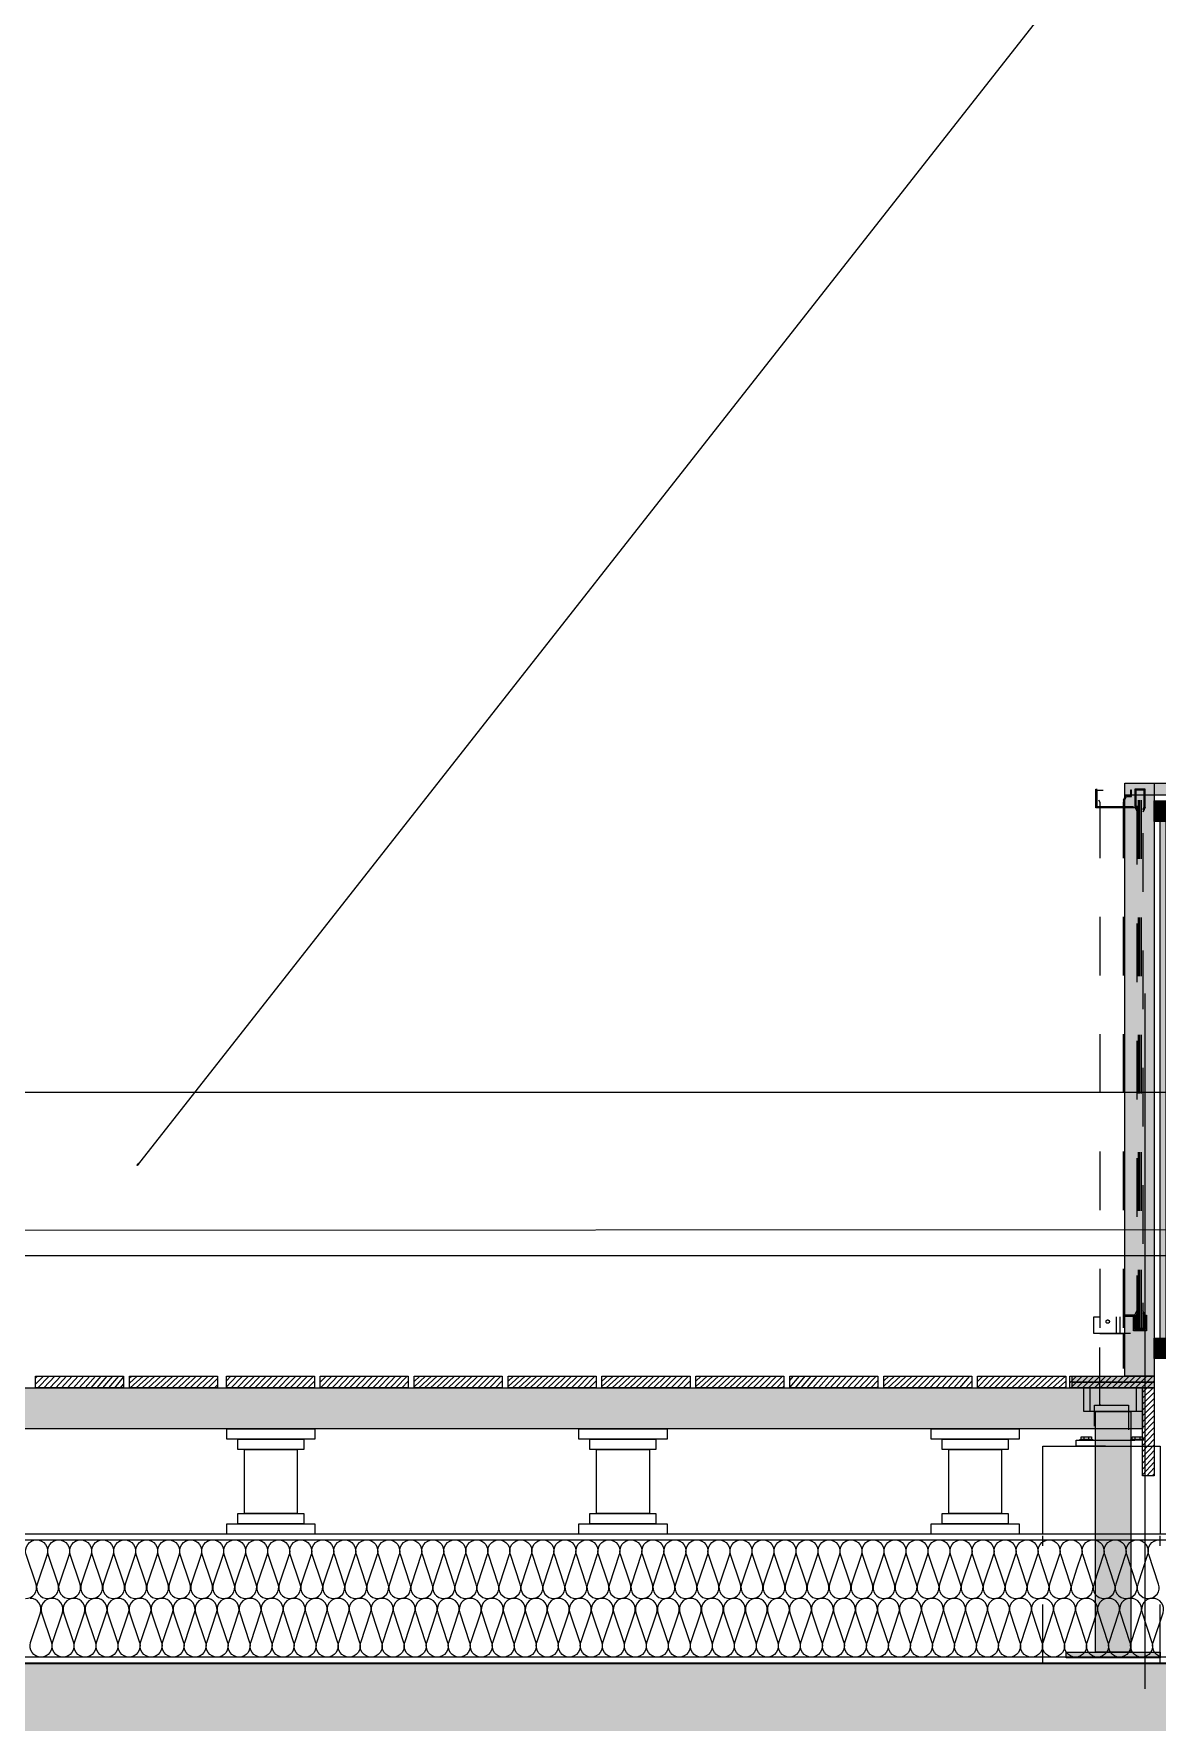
# Model space of a CAD drawing. Header units: metres. Extents: x 1838950 to 1842843, y 5171318 to 5174224.
# Drawn here: x 1841234.044 to 1841235.958, y 5171402.421 to 5171405.298 of the extents above; entities that cross this region are included whole.
import ezdxf

# ---------------------------------------------------------------- set-up
doc = ezdxf.new("R2010")
doc.units = ezdxf.units.M
doc.header["$LTSCALE"] = 0.0254
doc.linetypes.add('Style de ligne -1', pattern=[0.83328, 0.41656, -0.41672])
doc.linetypes.add('Style de ligne -5', pattern=[0.41656, 0.13885, -0.27771])
doc.layers.add('00 CHAZAL CONSTRUCTION', color=1, linetype='Continuous', lineweight=5, true_color=0xff0000)
for name, color, linetype, lineweight in [('00 CHAZAL CONSTRUCTION SERRURIER', 7, 'Continuous', 5), ('00 CHAZAL Coupe A.5', 7, 'Continuous', 18), ('00 CHAZAL INVISIBLE ARCHI', 7, 'Continuous', 5), ('00 CHAZAL PLATELAGE BOIS', 7, 'Continuous', 5)]:
    doc.layers.add(name, color=color, linetype=linetype, lineweight=lineweight)
pattern_1 = [(45, (388.169114, 220.869576), (0, -0.01), [])]

# ---------------------------------------------------------------- blocks, each defined once
blk = doc.blocks.new('Groupe-1820-1')
at = {"layer": '00 CHAZAL Coupe A.5', "color": 7, "linetype": 'Continuous', "lineweight": 13, "flags": 128}
for points in [[(1841234.0299, 5171402.632, 0.511611), (1841234.0477, 5171402.6566), (1841234.0309, 5171402.7073, -0.511611), (1841234.0486, 5171402.732, -0.511611), (1841234.0664, 5171402.7073), (1841234.0496, 5171402.6566, 0.511611), (1841234.0674, 5171402.632, 0.511611), (1841234.0852, 5171402.6566), (1841234.0684, 5171402.7073, -0.511611), (1841234.0861, 5171402.732, -0.511611), (1841234.1039, 5171402.7073), (1841234.0871, 5171402.6566, 0.511611), (1841234.1049, 5171402.632, 0.511611), (1841234.1227, 5171402.6566), (1841234.1059, 5171402.7073, -0.511611), (1841234.1236, 5171402.732, -0.511611), (1841234.1414, 5171402.7073), (1841234.1246, 5171402.6566, 0.511611), (1841234.1424, 5171402.632, 0.511611), (1841234.1602, 5171402.6566), (1841234.1434, 5171402.7073, -0.511611), (1841234.1611, 5171402.732, -0.511611), (1841234.1789, 5171402.7073), (1841234.1621, 5171402.6566, 0.511611), (1841234.1799, 5171402.632, 0.511611), (1841234.1977, 5171402.6566), (1841234.1809, 5171402.7073, -0.511611), (1841234.1986, 5171402.732, -0.511611), (1841234.2164, 5171402.7073), (1841234.1996, 5171402.6566, 0.511611), (1841234.2174, 5171402.632, 0.511611), (1841234.2352, 5171402.6566), (1841234.2184, 5171402.7073, -0.511611), (1841234.2361, 5171402.732, -0.511611), (1841234.2539, 5171402.7073), (1841234.2371, 5171402.6566, 0.511611), (1841234.2549, 5171402.632, 0.511611), (1841234.2727, 5171402.6566), (1841234.2559, 5171402.7073, -0.511611), (1841234.2736, 5171402.732, -0.511611), (1841234.2914, 5171402.7073), (1841234.2746, 5171402.6566, 0.511611), (1841234.2924, 5171402.632, 0.511611), (1841234.3102, 5171402.6566), (1841234.2934, 5171402.7073, -0.511611), (1841234.3111, 5171402.732, -0.511611), (1841234.3289, 5171402.7073), (1841234.3121, 5171402.6566, 0.511611), (1841234.3299, 5171402.632, 0.511611), (1841234.3477, 5171402.6566), (1841234.3309, 5171402.7073, -0.511611), (1841234.3486, 5171402.732, -0.511611), (1841234.3664, 5171402.7073), (1841234.3496, 5171402.6566, 0.511611), (1841234.3674, 5171402.632, 0.511611), (1841234.3852, 5171402.6566), (1841234.3684, 5171402.7073, -0.511611), (1841234.3861, 5171402.732, -0.511611), (1841234.4039, 5171402.7073), (1841234.3871, 5171402.6566, 0.511611), (1841234.4049, 5171402.632, 0.511611), (1841234.4227, 5171402.6566), (1841234.4059, 5171402.7073, -0.511611), (1841234.4236, 5171402.732, -0.511611), (1841234.4414, 5171402.7073), (1841234.4246, 5171402.6566, 0.511611), (1841234.4424, 5171402.632, 0.511611), (1841234.4602, 5171402.6566), (1841234.4434, 5171402.7073, -0.511611), (1841234.4611, 5171402.732, -0.511611), (1841234.4789, 5171402.7073), (1841234.4621, 5171402.6566, 0.511611), (1841234.4799, 5171402.632)], [(1841234.4799, 5171402.632, 0.511611), (1841234.4977, 5171402.6566), (1841234.4809, 5171402.7073, -0.511611), (1841234.4986, 5171402.732, -0.511611), (1841234.5164, 5171402.7073), (1841234.4996, 5171402.6566, 0.511611), (1841234.5174, 5171402.632, 0.511611), (1841234.5352, 5171402.6566), (1841234.5184, 5171402.7073, -0.511611), (1841234.5361, 5171402.732, -0.511611), (1841234.5539, 5171402.7073), (1841234.5371, 5171402.6566, 0.511611), (1841234.5549, 5171402.632, 0.511611), (1841234.5727, 5171402.6566), (1841234.5559, 5171402.7073, -0.511611), (1841234.5736, 5171402.732, -0.511611), (1841234.5914, 5171402.7073), (1841234.5746, 5171402.6566, 0.511611), (1841234.5924, 5171402.632, 0.511611), (1841234.6102, 5171402.6566), (1841234.5934, 5171402.7073, -0.511611), (1841234.6111, 5171402.732, -0.511611), (1841234.6289, 5171402.7073), (1841234.6121, 5171402.6566, 0.511611), (1841234.6299, 5171402.632, 0.511611), (1841234.6477, 5171402.6566), (1841234.6309, 5171402.7073, -0.511611), (1841234.6486, 5171402.732, -0.511611), (1841234.6664, 5171402.7073), (1841234.6496, 5171402.6566, 0.511611), (1841234.6674, 5171402.632, 0.511611), (1841234.6852, 5171402.6566), (1841234.6684, 5171402.7073, -0.511611), (1841234.6861, 5171402.732, -0.511611), (1841234.7039, 5171402.7073), (1841234.6871, 5171402.6566, 0.511611), (1841234.7049, 5171402.632, 0.511611), (1841234.7227, 5171402.6566), (1841234.7059, 5171402.7073, -0.511611), (1841234.7236, 5171402.732, -0.511611), (1841234.7414, 5171402.7073), (1841234.7246, 5171402.6566, 0.511611), (1841234.7424, 5171402.632, 0.511611), (1841234.7602, 5171402.6566), (1841234.7434, 5171402.7073, -0.511611), (1841234.7611, 5171402.732, -0.511611), (1841234.7789, 5171402.7073), (1841234.7621, 5171402.6566, 0.511611), (1841234.7799, 5171402.632, 0.511611), (1841234.7977, 5171402.6566), (1841234.7809, 5171402.7073, -0.511611), (1841234.7986, 5171402.732, -0.511611), (1841234.8164, 5171402.7073), (1841234.7996, 5171402.6566, 0.511611), (1841234.8174, 5171402.632, 0.511611), (1841234.8352, 5171402.6566), (1841234.8184, 5171402.7073, -0.511611), (1841234.8361, 5171402.732, -0.511611), (1841234.8539, 5171402.7073), (1841234.8371, 5171402.6566, 0.511611), (1841234.8549, 5171402.632, 0.511611), (1841234.8727, 5171402.6566), (1841234.8559, 5171402.7073, -0.511611), (1841234.8736, 5171402.732, -0.511611), (1841234.8914, 5171402.7073), (1841234.8746, 5171402.6566, 0.511611), (1841234.8924, 5171402.632, 0.511611), (1841234.9102, 5171402.6566), (1841234.8934, 5171402.7073, -0.511611), (1841234.9111, 5171402.732, -0.511611), (1841234.9289, 5171402.7073), (1841234.9121, 5171402.6566, 0.511611), (1841234.9299, 5171402.632)], [(1841234.9299, 5171402.632, 0.511611), (1841234.9477, 5171402.6566), (1841234.9309, 5171402.7073, -0.511611), (1841234.9486, 5171402.732, -0.511611), (1841234.9664, 5171402.7073), (1841234.9496, 5171402.6566, 0.511611), (1841234.9674, 5171402.632, 0.511611), (1841234.9852, 5171402.6566), (1841234.9684, 5171402.7073, -0.511611), (1841234.9861, 5171402.732, -0.511611), (1841235.0039, 5171402.7073), (1841234.9871, 5171402.6566, 0.511611), (1841235.0049, 5171402.632, 0.511611), (1841235.0227, 5171402.6566), (1841235.0059, 5171402.7073, -0.511611), (1841235.0236, 5171402.732, -0.511611), (1841235.0414, 5171402.7073), (1841235.0246, 5171402.6566, 0.511611), (1841235.0424, 5171402.632, 0.511611), (1841235.0602, 5171402.6566), (1841235.0434, 5171402.7073, -0.511611), (1841235.0611, 5171402.732, -0.511611), (1841235.0789, 5171402.7073), (1841235.0621, 5171402.6566, 0.511611), (1841235.0799, 5171402.632, 0.511611), (1841235.0977, 5171402.6566), (1841235.0809, 5171402.7073, -0.511611), (1841235.0986, 5171402.732, -0.511611), (1841235.1164, 5171402.7073), (1841235.0996, 5171402.6566, 0.511611), (1841235.1174, 5171402.632, 0.511611), (1841235.1352, 5171402.6566), (1841235.1184, 5171402.7073, -0.511611), (1841235.1361, 5171402.732, -0.511611), (1841235.1539, 5171402.7073), (1841235.1371, 5171402.6566, 0.511611), (1841235.1549, 5171402.632, 0.511611), (1841235.1727, 5171402.6566), (1841235.1559, 5171402.7073, -0.511611), (1841235.1736, 5171402.732, -0.511611), (1841235.1914, 5171402.7073), (1841235.1746, 5171402.6566, 0.511611), (1841235.1924, 5171402.632, 0.511611), (1841235.2102, 5171402.6566), (1841235.1934, 5171402.7073, -0.511611), (1841235.2111, 5171402.732, -0.511611), (1841235.2289, 5171402.7073), (1841235.2121, 5171402.6566, 0.511611), (1841235.2299, 5171402.632, 0.511611), (1841235.2477, 5171402.6566), (1841235.2309, 5171402.7073, -0.511611), (1841235.2486, 5171402.732, -0.511611), (1841235.2664, 5171402.7073), (1841235.2496, 5171402.6566, 0.511611), (1841235.2674, 5171402.632, 0.511611), (1841235.2852, 5171402.6566), (1841235.2684, 5171402.7073, -0.511611), (1841235.2861, 5171402.732, -0.511611), (1841235.3039, 5171402.7073), (1841235.2871, 5171402.6566, 0.511611), (1841235.3049, 5171402.632, 0.511611), (1841235.3227, 5171402.6566), (1841235.3059, 5171402.7073, -0.511611), (1841235.3236, 5171402.732, -0.511611), (1841235.3414, 5171402.7073), (1841235.3246, 5171402.6566, 0.511611), (1841235.3424, 5171402.632, 0.511611), (1841235.3602, 5171402.6566), (1841235.3434, 5171402.7073, -0.511611), (1841235.3611, 5171402.732, -0.511611), (1841235.3789, 5171402.7073), (1841235.3621, 5171402.6566, 0.511611), (1841235.3799, 5171402.632)], [(1841235.3799, 5171402.632, 0.511611), (1841235.3977, 5171402.6566), (1841235.3809, 5171402.7073, -0.511611), (1841235.3986, 5171402.732, -0.511611), (1841235.4164, 5171402.7073), (1841235.3996, 5171402.6566, 0.511611), (1841235.4174, 5171402.632, 0.511611), (1841235.4352, 5171402.6566), (1841235.4184, 5171402.7073, -0.511611), (1841235.4361, 5171402.732, -0.511611), (1841235.4539, 5171402.7073), (1841235.4371, 5171402.6566, 0.511611), (1841235.4549, 5171402.632, 0.511611), (1841235.4727, 5171402.6566), (1841235.4559, 5171402.7073, -0.511611), (1841235.4736, 5171402.732, -0.511611), (1841235.4914, 5171402.7073), (1841235.4746, 5171402.6566, 0.511611), (1841235.4924, 5171402.632, 0.511611), (1841235.5102, 5171402.6566), (1841235.4934, 5171402.7073, -0.511611), (1841235.5111, 5171402.732, -0.511611), (1841235.5289, 5171402.7073), (1841235.5121, 5171402.6566, 0.511611), (1841235.5299, 5171402.632, 0.511611), (1841235.5477, 5171402.6566), (1841235.5309, 5171402.7073, -0.511611), (1841235.5486, 5171402.732, -0.511611), (1841235.5664, 5171402.7073), (1841235.5496, 5171402.6566, 0.511611), (1841235.5674, 5171402.632, 0.511611), (1841235.5852, 5171402.6566), (1841235.5684, 5171402.7073, -0.511611), (1841235.5861, 5171402.732, -0.511611), (1841235.6039, 5171402.7073), (1841235.5871, 5171402.6566, 0.511611), (1841235.6049, 5171402.632, 0.511611), (1841235.6227, 5171402.6566), (1841235.6059, 5171402.7073, -0.511611), (1841235.6236, 5171402.732, -0.511611), (1841235.6414, 5171402.7073), (1841235.6246, 5171402.6566, 0.511611), (1841235.6424, 5171402.632, 0.511611), (1841235.6602, 5171402.6566), (1841235.6434, 5171402.7073, -0.511611), (1841235.6611, 5171402.732, -0.511611), (1841235.6789, 5171402.7073), (1841235.6621, 5171402.6566, 0.511611), (1841235.6799, 5171402.632, 0.511611), (1841235.6977, 5171402.6566), (1841235.6809, 5171402.7073, -0.511611), (1841235.6986, 5171402.732, -0.511611), (1841235.7164, 5171402.7073), (1841235.6996, 5171402.6566, 0.511611), (1841235.7174, 5171402.632, 0.511611), (1841235.7352, 5171402.6566), (1841235.7184, 5171402.7073, -0.511611), (1841235.7361, 5171402.732, -0.511611), (1841235.7539, 5171402.7073), (1841235.7371, 5171402.6566, 0.511611), (1841235.7549, 5171402.632, 0.511611), (1841235.7727, 5171402.6566), (1841235.7559, 5171402.7073, -0.511611), (1841235.7736, 5171402.732, -0.511611), (1841235.7914, 5171402.7073), (1841235.7746, 5171402.6566, 0.511611), (1841235.7924, 5171402.632, 0.511611), (1841235.8102, 5171402.6566), (1841235.7934, 5171402.7073, -0.511611), (1841235.8111, 5171402.732, -0.511611), (1841235.8289, 5171402.7073), (1841235.8205, 5171402.682)], [(1841235.8205, 5171402.682), (1841235.8121, 5171402.6566, 0.511611), (1841235.8299, 5171402.632, 0.511611), (1841235.8477, 5171402.6566), (1841235.8309, 5171402.7073, -0.511611), (1841235.8486, 5171402.732, -0.511611), (1841235.8664, 5171402.7073), (1841235.8496, 5171402.6566, 0.511611), (1841235.8674, 5171402.632, 0.511611), (1841235.8852, 5171402.6566), (1841235.8684, 5171402.7073, -0.511611), (1841235.8861, 5171402.732, -0.511611), (1841235.9039, 5171402.7073), (1841235.8871, 5171402.6566, 0.511611), (1841235.9049, 5171402.632, 0.511611), (1841235.9227, 5171402.6566), (1841235.9059, 5171402.7073, -0.511611), (1841235.9236, 5171402.732, -0.511611), (1841235.9414, 5171402.7073), (1841235.9246, 5171402.6566, 0.511611), (1841235.9424, 5171402.632, 0.511611), (1841235.9602, 5171402.6566), (1841235.9434, 5171402.7073, -0.511611), (1841235.9611, 5171402.732, -0.511611)]]:
    blk.add_lwpolyline(points, format="xyb", dxfattribs=at)
blk = doc.blocks.new('Groupe-1821-1')
at = {"layer": '00 CHAZAL Coupe A.5', "color": 7, "linetype": 'Continuous', "lineweight": 13, "flags": 128}
for points in [[(1841234.4874, 5171402.6324, 0.511611), (1841234.4696, 5171402.6078), (1841234.4864, 5171402.5571, -0.511611), (1841234.4686, 5171402.5324, -0.511611), (1841234.4509, 5171402.5571), (1841234.4677, 5171402.6078, 0.511611), (1841234.4499, 5171402.6324, 0.511611), (1841234.4321, 5171402.6078), (1841234.4489, 5171402.5571, -0.511611), (1841234.4311, 5171402.5324, -0.511611), (1841234.4134, 5171402.5571), (1841234.4302, 5171402.6078, 0.511611), (1841234.4124, 5171402.6324, 0.511611), (1841234.3946, 5171402.6078), (1841234.4114, 5171402.5571, -0.511611), (1841234.3936, 5171402.5324, -0.511611), (1841234.3759, 5171402.5571), (1841234.3927, 5171402.6078, 0.511611), (1841234.3749, 5171402.6324, 0.511611), (1841234.3571, 5171402.6078), (1841234.3739, 5171402.5571, -0.511611), (1841234.3561, 5171402.5324, -0.511611), (1841234.3384, 5171402.5571), (1841234.3552, 5171402.6078, 0.511611), (1841234.3374, 5171402.6324, 0.511611), (1841234.3196, 5171402.6078), (1841234.3364, 5171402.5571, -0.511611), (1841234.3186, 5171402.5324, -0.511611), (1841234.3009, 5171402.5571), (1841234.3177, 5171402.6078, 0.511611), (1841234.2999, 5171402.6324, 0.511611), (1841234.2821, 5171402.6078), (1841234.2989, 5171402.5571, -0.511611), (1841234.2811, 5171402.5324, -0.511611), (1841234.2634, 5171402.5571), (1841234.2802, 5171402.6078, 0.511611), (1841234.2624, 5171402.6324, 0.511611), (1841234.2446, 5171402.6078), (1841234.2614, 5171402.5571, -0.511611), (1841234.2436, 5171402.5324, -0.511611), (1841234.2259, 5171402.5571), (1841234.2427, 5171402.6078, 0.511611), (1841234.2249, 5171402.6324, 0.511611), (1841234.2071, 5171402.6078), (1841234.2239, 5171402.5571, -0.511611), (1841234.2061, 5171402.5324, -0.511611), (1841234.1884, 5171402.5571), (1841234.2052, 5171402.6078, 0.511611), (1841234.1874, 5171402.6324, 0.511611), (1841234.1696, 5171402.6078), (1841234.1864, 5171402.5571, -0.511611), (1841234.1686, 5171402.5324, -0.511611), (1841234.1509, 5171402.5571), (1841234.1677, 5171402.6078, 0.511611), (1841234.1499, 5171402.6324, 0.511611), (1841234.1321, 5171402.6078), (1841234.1489, 5171402.5571, -0.511611), (1841234.1311, 5171402.5324, -0.511611), (1841234.1134, 5171402.5571), (1841234.1302, 5171402.6078, 0.511611), (1841234.1124, 5171402.6324, 0.511611), (1841234.0946, 5171402.6078), (1841234.1114, 5171402.5571, -0.511611), (1841234.0936, 5171402.5324, -0.511611), (1841234.0759, 5171402.5571), (1841234.0927, 5171402.6078, 0.511611), (1841234.0749, 5171402.6324, 0.511611), (1841234.0571, 5171402.6078), (1841234.0739, 5171402.5571, -0.511611), (1841234.0561, 5171402.5324, -0.511611), (1841234.0384, 5171402.5571), (1841234.0552, 5171402.6078, 0.511611), (1841234.0374, 5171402.6324)], [(1841234.9374, 5171402.6324, 0.511611), (1841234.9196, 5171402.6078), (1841234.9364, 5171402.5571, -0.511611), (1841234.9186, 5171402.5324, -0.511611), (1841234.9009, 5171402.5571), (1841234.9177, 5171402.6078, 0.511611), (1841234.8999, 5171402.6324, 0.511611), (1841234.8821, 5171402.6078), (1841234.8989, 5171402.5571, -0.511611), (1841234.8811, 5171402.5324, -0.511611), (1841234.8634, 5171402.5571), (1841234.8802, 5171402.6078, 0.511611), (1841234.8624, 5171402.6324, 0.511611), (1841234.8446, 5171402.6078), (1841234.8614, 5171402.5571, -0.511611), (1841234.8436, 5171402.5324, -0.511611), (1841234.8259, 5171402.5571), (1841234.8427, 5171402.6078, 0.511611), (1841234.8249, 5171402.6324, 0.511611), (1841234.8071, 5171402.6078), (1841234.8239, 5171402.5571, -0.511611), (1841234.8061, 5171402.5324, -0.511611), (1841234.7884, 5171402.5571), (1841234.8052, 5171402.6078, 0.511611), (1841234.7874, 5171402.6324, 0.511611), (1841234.7696, 5171402.6078), (1841234.7864, 5171402.5571, -0.511611), (1841234.7686, 5171402.5324, -0.511611), (1841234.7509, 5171402.5571), (1841234.7677, 5171402.6078, 0.511611), (1841234.7499, 5171402.6324, 0.511611), (1841234.7321, 5171402.6078), (1841234.7489, 5171402.5571, -0.511611), (1841234.7311, 5171402.5324, -0.511611), (1841234.7134, 5171402.5571), (1841234.7302, 5171402.6078, 0.511611), (1841234.7124, 5171402.6324, 0.511611), (1841234.6946, 5171402.6078), (1841234.7114, 5171402.5571, -0.511611), (1841234.6936, 5171402.5324, -0.511611), (1841234.6759, 5171402.5571), (1841234.6927, 5171402.6078, 0.511611), (1841234.6749, 5171402.6324, 0.511611), (1841234.6571, 5171402.6078), (1841234.6739, 5171402.5571, -0.511611), (1841234.6561, 5171402.5324, -0.511611), (1841234.6384, 5171402.5571), (1841234.6552, 5171402.6078, 0.511611), (1841234.6374, 5171402.6324, 0.511611), (1841234.6196, 5171402.6078), (1841234.6364, 5171402.5571, -0.511611), (1841234.6186, 5171402.5324, -0.511611), (1841234.6009, 5171402.5571), (1841234.6177, 5171402.6078, 0.511611), (1841234.5999, 5171402.6324, 0.511611), (1841234.5821, 5171402.6078), (1841234.5989, 5171402.5571, -0.511611), (1841234.5811, 5171402.5324, -0.511611), (1841234.5634, 5171402.5571), (1841234.5802, 5171402.6078, 0.511611), (1841234.5624, 5171402.6324, 0.511611), (1841234.5446, 5171402.6078), (1841234.5614, 5171402.5571, -0.511611), (1841234.5436, 5171402.5324, -0.511611), (1841234.5259, 5171402.5571), (1841234.5427, 5171402.6078, 0.511611), (1841234.5249, 5171402.6324, 0.511611), (1841234.5071, 5171402.6078), (1841234.5239, 5171402.5571, -0.511611), (1841234.5061, 5171402.5324, -0.511611), (1841234.4884, 5171402.5571), (1841234.5052, 5171402.6078, 0.511611), (1841234.4874, 5171402.6324)], [(1841235.378, 5171402.5824), (1841235.3864, 5171402.5571, -0.511611), (1841235.3686, 5171402.5324, -0.511611), (1841235.3509, 5171402.5571), (1841235.3677, 5171402.6078, 0.511611), (1841235.3499, 5171402.6324, 0.511611), (1841235.3321, 5171402.6078), (1841235.3489, 5171402.5571, -0.511611), (1841235.3311, 5171402.5324, -0.511611), (1841235.3134, 5171402.5571), (1841235.3302, 5171402.6078, 0.511611), (1841235.3124, 5171402.6324, 0.511611), (1841235.2946, 5171402.6078), (1841235.3114, 5171402.5571, -0.511611), (1841235.2936, 5171402.5324, -0.511611), (1841235.2759, 5171402.5571), (1841235.2927, 5171402.6078, 0.511611), (1841235.2749, 5171402.6324, 0.511611), (1841235.2571, 5171402.6078), (1841235.2739, 5171402.5571, -0.511611), (1841235.2561, 5171402.5324, -0.511611), (1841235.2384, 5171402.5571), (1841235.2552, 5171402.6078, 0.511611), (1841235.2374, 5171402.6324, 0.511611), (1841235.2196, 5171402.6078), (1841235.2364, 5171402.5571, -0.511611), (1841235.2186, 5171402.5324, -0.511611), (1841235.2009, 5171402.5571), (1841235.2177, 5171402.6078, 0.511611), (1841235.1999, 5171402.6324, 0.511611), (1841235.1821, 5171402.6078), (1841235.1989, 5171402.5571, -0.511611), (1841235.1811, 5171402.5324, -0.511611), (1841235.1634, 5171402.5571), (1841235.1802, 5171402.6078, 0.511611), (1841235.1624, 5171402.6324, 0.511611), (1841235.1446, 5171402.6078), (1841235.1614, 5171402.5571, -0.511611), (1841235.1436, 5171402.5324, -0.511611), (1841235.1259, 5171402.5571), (1841235.1427, 5171402.6078, 0.511611), (1841235.1249, 5171402.6324, 0.511611), (1841235.1071, 5171402.6078), (1841235.1239, 5171402.5571, -0.511611), (1841235.1061, 5171402.5324, -0.511611), (1841235.0884, 5171402.5571), (1841235.1052, 5171402.6078, 0.511611), (1841235.0874, 5171402.6324, 0.511611), (1841235.0696, 5171402.6078), (1841235.0864, 5171402.5571, -0.511611), (1841235.0686, 5171402.5324, -0.511611), (1841235.0509, 5171402.5571), (1841235.0677, 5171402.6078, 0.511611), (1841235.0499, 5171402.6324, 0.511611), (1841235.0321, 5171402.6078), (1841235.0489, 5171402.5571, -0.511611), (1841235.0311, 5171402.5324, -0.511611), (1841235.0134, 5171402.5571), (1841235.0302, 5171402.6078, 0.511611), (1841235.0124, 5171402.6324, 0.511611), (1841234.9946, 5171402.6078), (1841235.0114, 5171402.5571, -0.511611), (1841234.9936, 5171402.5324, -0.511611), (1841234.9759, 5171402.5571), (1841234.9927, 5171402.6078, 0.511611), (1841234.9749, 5171402.6324, 0.511611), (1841234.9571, 5171402.6078), (1841234.9739, 5171402.5571, -0.511611), (1841234.9561, 5171402.5324, -0.511611), (1841234.9384, 5171402.5571), (1841234.9552, 5171402.6078, 0.511611), (1841234.9374, 5171402.6324)], [(1841235.828, 5171402.5824), (1841235.8364, 5171402.5571, -0.511611), (1841235.8186, 5171402.5324, -0.511611), (1841235.8009, 5171402.5571), (1841235.8177, 5171402.6078, 0.511611), (1841235.7999, 5171402.6324, 0.511611), (1841235.7821, 5171402.6078), (1841235.7989, 5171402.5571, -0.511611), (1841235.7811, 5171402.5324, -0.511611), (1841235.7634, 5171402.5571), (1841235.7802, 5171402.6078, 0.511611), (1841235.7624, 5171402.6324, 0.511611), (1841235.7446, 5171402.6078), (1841235.7614, 5171402.5571, -0.511611), (1841235.7436, 5171402.5324, -0.511611), (1841235.7259, 5171402.5571), (1841235.7427, 5171402.6078, 0.511611), (1841235.7249, 5171402.6324, 0.511611), (1841235.7071, 5171402.6078), (1841235.7239, 5171402.5571, -0.511611), (1841235.7061, 5171402.5324, -0.511611), (1841235.6884, 5171402.5571), (1841235.7052, 5171402.6078, 0.511611), (1841235.6874, 5171402.6324, 0.511611), (1841235.6696, 5171402.6078), (1841235.6864, 5171402.5571, -0.511611), (1841235.6686, 5171402.5324, -0.511611), (1841235.6509, 5171402.5571), (1841235.6677, 5171402.6078, 0.511611), (1841235.6499, 5171402.6324, 0.511611), (1841235.6321, 5171402.6078), (1841235.6489, 5171402.5571, -0.511611), (1841235.6311, 5171402.5324, -0.511611), (1841235.6134, 5171402.5571), (1841235.6302, 5171402.6078, 0.511611), (1841235.6124, 5171402.6324, 0.511611), (1841235.5946, 5171402.6078), (1841235.6114, 5171402.5571, -0.511611), (1841235.5936, 5171402.5324, -0.511611), (1841235.5759, 5171402.5571), (1841235.5927, 5171402.6078, 0.511611), (1841235.5749, 5171402.6324, 0.511611), (1841235.5571, 5171402.6078), (1841235.5739, 5171402.5571, -0.511611), (1841235.5561, 5171402.5324, -0.511611), (1841235.5384, 5171402.5571), (1841235.5552, 5171402.6078, 0.511611), (1841235.5374, 5171402.6324, 0.511611), (1841235.5196, 5171402.6078), (1841235.5364, 5171402.5571, -0.511611), (1841235.5186, 5171402.5324, -0.511611), (1841235.5009, 5171402.5571), (1841235.5177, 5171402.6078, 0.511611), (1841235.4999, 5171402.6324, 0.511611), (1841235.4821, 5171402.6078), (1841235.4989, 5171402.5571, -0.511611), (1841235.4811, 5171402.5324, -0.511611), (1841235.4634, 5171402.5571), (1841235.4802, 5171402.6078, 0.511611), (1841235.4624, 5171402.6324, 0.511611), (1841235.4446, 5171402.6078), (1841235.4614, 5171402.5571, -0.511611), (1841235.4436, 5171402.5324, -0.511611), (1841235.4259, 5171402.5571), (1841235.4427, 5171402.6078, 0.511611), (1841235.4249, 5171402.6324, 0.511611), (1841235.4071, 5171402.6078), (1841235.4239, 5171402.5571, -0.511611), (1841235.4061, 5171402.5324, -0.511611), (1841235.3884, 5171402.5571), (1841235.4052, 5171402.6078, 0.511611), (1841235.3874, 5171402.6324, 0.511611), (1841235.3696, 5171402.6078), (1841235.378, 5171402.5824)], [(1841235.9686, 5171402.5324, -0.511611), (1841235.9509, 5171402.5571), (1841235.9677, 5171402.6078, 0.511611), (1841235.9499, 5171402.6324, 0.511611), (1841235.9321, 5171402.6078), (1841235.9489, 5171402.5571, -0.511611), (1841235.9311, 5171402.5324, -0.511611), (1841235.9134, 5171402.5571), (1841235.9302, 5171402.6078, 0.511611), (1841235.9124, 5171402.6324, 0.511611), (1841235.8946, 5171402.6078), (1841235.9114, 5171402.5571, -0.511611), (1841235.8936, 5171402.5324, -0.511611), (1841235.8759, 5171402.5571), (1841235.8927, 5171402.6078, 0.511611), (1841235.8749, 5171402.6324, 0.511611), (1841235.8571, 5171402.6078), (1841235.8739, 5171402.5571, -0.511611), (1841235.8561, 5171402.5324, -0.511611), (1841235.8384, 5171402.5571), (1841235.8552, 5171402.6078, 0.511611), (1841235.8374, 5171402.6324, 0.511611), (1841235.8196, 5171402.6078), (1841235.828, 5171402.5824)]]:
    blk.add_lwpolyline(points, format="xyb", dxfattribs=at)
blk = doc.blocks.new('Groupe-1841-1')
at = {"layer": '00 CHAZAL Coupe A.5', "color": 7, "linetype": 'Continuous', "lineweight": 5, "flags": 128}
for points in [[(1841234.3727, 5171402.921), (1841234.5227, 5171402.921), (1841234.5227, 5171402.9038), (1841234.3727, 5171402.9038)], [(1841234.3914, 5171402.9038), (1841234.5039, 5171402.9038), (1841234.5039, 5171402.8861), (1841234.3914, 5171402.8861)], [(1841234.4027, 5171402.8861), (1841234.4927, 5171402.8861), (1841234.4927, 5171402.7768), (1841234.4027, 5171402.7768)], [(1841234.3727, 5171402.7591), (1841234.5227, 5171402.7591), (1841234.5227, 5171402.7419), (1841234.3727, 5171402.7419)], [(1841234.3914, 5171402.7768), (1841234.5039, 5171402.7768), (1841234.5039, 5171402.7591), (1841234.3914, 5171402.7591)]]:
    blk.add_lwpolyline(points, close=True, dxfattribs=at)
blk = doc.blocks.new('Groupe-1843-1')
at = {"layer": '00 CHAZAL Coupe A.5', "color": 7, "linetype": 'Continuous', "lineweight": 5, "flags": 128}
for points in [[(1841235.5727, 5171402.921), (1841235.7227, 5171402.921), (1841235.7227, 5171402.9038), (1841235.5727, 5171402.9038)], [(1841235.5914, 5171402.9038), (1841235.7039, 5171402.9038), (1841235.7039, 5171402.8861), (1841235.5914, 5171402.8861)], [(1841235.6027, 5171402.8861), (1841235.6927, 5171402.8861), (1841235.6927, 5171402.7768), (1841235.6027, 5171402.7768)], [(1841235.5727, 5171402.7591), (1841235.7227, 5171402.7591), (1841235.7227, 5171402.7419), (1841235.5727, 5171402.7419)], [(1841235.5914, 5171402.7768), (1841235.7039, 5171402.7768), (1841235.7039, 5171402.7591), (1841235.5914, 5171402.7591)]]:
    blk.add_lwpolyline(points, close=True, dxfattribs=at)
blk = doc.blocks.new('Groupe-1844-1')
at = {"layer": '00 CHAZAL Coupe A.5', "color": 7, "linetype": 'Continuous', "lineweight": 5, "flags": 128}
for points in [[(1841234.9727, 5171402.921), (1841235.1227, 5171402.921), (1841235.1227, 5171402.9038), (1841234.9727, 5171402.9038)], [(1841234.9914, 5171402.9038), (1841235.1039, 5171402.9038), (1841235.1039, 5171402.8861), (1841234.9914, 5171402.8861)], [(1841235.0027, 5171402.8861), (1841235.0927, 5171402.8861), (1841235.0927, 5171402.7768), (1841235.0027, 5171402.7768)], [(1841234.9727, 5171402.7591), (1841235.1227, 5171402.7591), (1841235.1227, 5171402.7419), (1841234.9727, 5171402.7419)], [(1841234.9914, 5171402.7768), (1841235.1039, 5171402.7768), (1841235.1039, 5171402.7591), (1841234.9914, 5171402.7591)]]:
    blk.add_lwpolyline(points, close=True, dxfattribs=at)
blk = doc.blocks.new('Groupe-1988-1')
at = {"layer": '00 CHAZAL CONSTRUCTION'}
blk.add_line((1841235.9373, 5171402.4783), (1841235.9373, 5171403.6627), dxfattribs=at)
at = {"layer": '00 CHAZAL CONSTRUCTION', "flags": 128}
blk.add_lwpolyline([(1841195.2966, 5171405.7946), (1841195.2966, 5171403.4946), (1841256.882, 5171403.4946), (1841256.882, 5171406.0726)], dxfattribs=at)
blk = doc.blocks.new('Groupe-1989-1')
at = {"layer": '00 CHAZAL CONSTRUCTION', "color": 7}
blk.add_blockref('Groupe-1988-1', (0, 0), dxfattribs=at)
blk = doc.blocks.new('Groupe-1991-1')
at = {"layer": '00 CHAZAL Coupe A.5', "color": 7, "linetype": 'Style de ligne -5', "lineweight": 5}
for p, q in [((1841235.9197, 5171402.9077), (1841235.9197, 5171402.9029)), ((1841235.9281, 5171402.9077), (1841235.9281, 5171402.9029))]:
    blk.add_line(p, q, dxfattribs=at)
at = {"layer": '00 CHAZAL Coupe A.5', "color": 7, "linetype": 'Style de ligne -5', "lineweight": 5, "flags": 128}
for points in [[(1841235.9351, 5171402.9029), (1841235.9351, 5171402.9017), (1841235.9129, 5171402.9017), (1841235.9129, 5171402.9029)], [(1841235.9328, 5171402.9077), (1841235.9328, 5171402.9029), (1841235.9152, 5171402.9029), (1841235.9152, 5171402.9077)]]:
    blk.add_lwpolyline(points, close=True, dxfattribs=at)
blk = doc.blocks.new('Groupe-1992-1')
at = {"layer": '00 CHAZAL Coupe A.5', "color": 7, "linetype": 'Style de ligne -5', "lineweight": 5}
for p, q in [((1841235.8326, 5171402.9077), (1841235.8326, 5171402.9029)), ((1841235.841, 5171402.9077), (1841235.841, 5171402.9029))]:
    blk.add_line(p, q, dxfattribs=at)
at = {"layer": '00 CHAZAL Coupe A.5', "color": 7, "linetype": 'Style de ligne -5', "lineweight": 5, "flags": 128}
for points in [[(1841235.848, 5171402.9029), (1841235.848, 5171402.9017), (1841235.8258, 5171402.9017), (1841235.8258, 5171402.9029)], [(1841235.8457, 5171402.9077), (1841235.8457, 5171402.9029), (1841235.8281, 5171402.9029), (1841235.8281, 5171402.9077)]]:
    blk.add_lwpolyline(points, close=True, dxfattribs=at)
blk = doc.blocks.new('Groupe-1993-1')
at = {"layer": '00 CHAZAL Coupe A.5', "color": 7, "linetype": 'Style de ligne -5', "lineweight": 5, "flags": 128}
for points in [[(1841235.9195, 5171403.9789), (1841235.8535, 5171403.9789), (1841235.8535, 5171404.0109), (1841235.9195, 5171404.0109)], [(1841235.9175, 5171403.9809), (1841235.8555, 5171403.9809), (1841235.8555, 5171404.0089), (1841235.9175, 5171404.0089)]]:
    blk.add_lwpolyline(points, close=True, dxfattribs=at)
blk = doc.blocks.new('Groupe-1994-1')
at = {"layer": '00 CHAZAL Coupe A.5', "color": 8, "linetype": 'Style de ligne -5', "lineweight": 5, "true_color": 0x777777}
for p, q in [((1841235.926, 5171403.0923), (1841235.926, 5171404.0089)), ((1841235.9285, 5171403.0923), (1841235.9285, 5171404.0089)), ((1841235.931, 5171403.0923), (1841235.931, 5171404.0089)), ((1841235.888, 5171403.1121), (1841235.888, 5171403.0837)), ((1841235.8944, 5171403.1121), (1841235.8944, 5171403.0837))]:
    blk.add_line(p, q, dxfattribs=at)
at = {"layer": '00 CHAZAL Coupe A.5', "color": 7, "linetype": 'Style de ligne -5', "lineweight": 5}
blk.add_line((1841235.9375, 5171403.9804), (1841235.9338, 5171403.9724), dxfattribs=at)
at = {"layer": '00 CHAZAL Coupe A.5', "color": 7, "linetype": 'Style de ligne -5', "lineweight": 5, "flags": 128}
for points in [[(1841235.8576, 5171403.9929), (1841235.8599, 5171403.9889), (1841235.8599, 5171403.0837)], [(1841235.9022, 5171403.9929), (1841235.8999, 5171403.9889), (1841235.8999, 5171403.0837)], [(1841235.9338, 5171403.9724), (1841235.9375, 5171403.9804), (1841235.9375, 5171404.0109), (1841235.9195, 5171404.0109), (1841235.9195, 5171403.9804), (1841235.9235, 5171403.9724)], [(1841235.9335, 5171403.9765), (1841235.9355, 5171403.9809), (1841235.9355, 5171404.0089), (1841235.9215, 5171404.0089), (1841235.9215, 5171403.9809), (1841235.9235, 5171403.9769)], [(1841235.9232, 5171403.1228), (1841235.9194, 5171403.1148), (1841235.9194, 5171403.0903), (1841235.9374, 5171403.0903), (1841235.9374, 5171403.1148), (1841235.9334, 5171403.1228)], [(1841235.9235, 5171403.1187), (1841235.9214, 5171403.1143), (1841235.9214, 5171403.0923), (1841235.9354, 5171403.0923), (1841235.9354, 5171403.1143), (1841235.9334, 5171403.1183)]]:
    blk.add_lwpolyline(points, dxfattribs=at)
for points in [[(1841235.9141, 5171404.0089), (1841235.9123, 5171404.0089), (1841235.9123, 5171404.0003), (1841235.9046, 5171404.0003), (1841235.8998, 5171403.9921), (1841235.9014, 5171403.9912), (1841235.9056, 5171403.9985), (1841235.9141, 5171403.9985)], [(1841235.9335, 5171403.0923), (1841235.9235, 5171403.0923), (1841235.9235, 5171404.0042), (1841235.9335, 5171404.0042)], [(1841235.9124, 5171403.0837), (1841235.8501, 5171403.0837), (1841235.8501, 5171403.1121), (1841235.9124, 5171403.1121)]]:
    blk.add_lwpolyline(points, close=True, dxfattribs=at)
at = {"layer": '00 CHAZAL Coupe A.5', "color": 7, "linetype": 'Style de ligne -5', "lineweight": 13, "flags": 128}
for points in [[(1841235.9374, 5171403.1148), (1841235.9374, 5171403.0903), (1841235.9194, 5171403.0903), (1841235.9194, 5171403.1148), (1841235.8999, 5171403.1148), (1841235.8999, 5171403.1001)], [(1841235.9394, 5171403.1148), (1841235.9394, 5171403.0883), (1841235.9174, 5171403.0883), (1841235.9174, 5171403.1128), (1841235.9019, 5171403.1128), (1841235.9019, 5171403.1001)]]:
    blk.add_lwpolyline(points, dxfattribs=at)
for points in [[(1841235.9374, 5171403.1148), (1841235.9394, 5171403.1148), (1841235.9394, 5171403.0883), (1841235.9174, 5171403.0883), (1841235.9174, 5171403.1128), (1841235.9019, 5171403.1128), (1841235.9019, 5171403.1001), (1841235.8999, 5171403.1001), (1841235.8999, 5171403.1148), (1841235.9194, 5171403.1148), (1841235.9194, 5171403.0903), (1841235.9374, 5171403.0903)], [(1841235.8599, 5171403.0837), (1841235.8999, 5171403.0837), (1841235.8999, 5171402.9617), (1841235.8599, 5171402.9617)], [(1841235.8509, 5171402.9617), (1841235.9089, 5171402.9617), (1841235.9089, 5171402.9017), (1841235.8509, 5171402.9017)], [(1841235.8199, 5171402.9017), (1841235.9399, 5171402.9017), (1841235.9399, 5171402.8917), (1841235.8199, 5171402.8917)]]:
    blk.add_lwpolyline(points, close=True, dxfattribs=at)
at = {"layer": '00 CHAZAL Coupe A.5', "color": 7, "linetype": 'Style de ligne -5', "lineweight": 5}
blk.add_circle((1841235.8735, 5171403.1038), 0.00288, dxfattribs=at)
at = {"layer": '00 CHAZAL Coupe A.5', "color": 7}
for name in ['Groupe-1993-1', 'Groupe-1992-1', 'Groupe-1991-1']:
    blk.add_blockref(name, (0, 0), dxfattribs=at)
blk = doc.blocks.new('Groupe-1995-1')
at = {"layer": '00 CHAZAL Coupe A.5', "color": 7, "linetype": 'Style de ligne -1', "lineweight": 13}
for p, q in [((1841235.7629, 5171402.522), (1841235.7629, 5171402.7391)), ((1841235.9629, 5171402.522), (1841235.9629, 5171402.7391))]:
    blk.add_line(p, q, dxfattribs=at)
at = {"layer": '00 CHAZAL Coupe A.5', "color": 7, "linetype": 'Continuous', "lineweight": 13, "flags": 128}
blk.add_lwpolyline([(1841235.7629, 5171402.8917), (1841235.9629, 5171402.8917), (1841235.9629, 5171402.742), (1841235.7629, 5171402.742)], close=True, dxfattribs=at)
blk = doc.blocks.new('Groupe-1996-1')
at = {"layer": '00 CHAZAL Coupe A.5', "color": 7}
for name in ['Groupe-1994-1', 'Groupe-1995-1']:
    blk.add_blockref(name, (0, 0), dxfattribs=at)
blk = doc.blocks.new('Groupe-1997-1')
at = {"layer": '00 CHAZAL CONSTRUCTION SERRURIER', "linetype": 'Continuous', "lineweight": 0, "true_color": 0x00ff00, "transparency": 33554559}
for points in [[(1841235.9028, 5171404.0209), (1841235.9528, 5171404.0209), (1841235.9528, 5171403.0109), (1841235.9028, 5171403.0109)], [(1841235.9028, 5171404.0209), (1841235.9828, 5171404.0209), (1841235.9828, 5171404.0009), (1841235.9028, 5171404.0009)], [(1841235.9528, 5171403.9909), (1841235.9828, 5171403.9909), (1841235.9828, 5171403.9559), (1841235.9528, 5171403.9559)], [(1841235.9628, 5171403.9859), (1841235.9728, 5171403.9859), (1841235.9728, 5171403.0459), (1841235.9628, 5171403.0459)], [(1841235.9528, 5171403.0759), (1841235.9828, 5171403.0759), (1841235.9828, 5171403.0409), (1841235.9528, 5171403.0409)], [(1841235.8128, 5171403.0109), (1841235.9528, 5171403.0109), (1841235.9528, 5171403.0009), (1841235.8128, 5171403.0009)], [(1841235.8128, 5171403.0009), (1841235.9528, 5171403.0009), (1841235.9528, 5171402.9909), (1841235.8128, 5171402.9909)], [(1841235.8328, 5171402.9909), (1841235.9328, 5171402.9909), (1841235.9328, 5171402.9509), (1841235.8328, 5171402.9509)], [(1841235.8328, 5171402.9909), (1841235.8428, 5171402.9909), (1841235.8428, 5171402.9509), (1841235.8328, 5171402.9509)], [(1841235.9228, 5171402.9909), (1841235.9328, 5171402.9909), (1841235.9328, 5171402.9509), (1841235.9228, 5171402.9509)], [(1841235.8528, 5171402.9509), (1841235.9128, 5171402.9509), (1841235.9128, 5171402.5409), (1841235.8528, 5171402.5409)], [(1841235.8028, 5171402.5409), (1841235.9628, 5171402.5409), (1841235.9628, 5171402.5309), (1841235.8028, 5171402.5309)]]:
    blk.add_hatch(color=3, dxfattribs=at).paths.add_polyline_path(points)
at = {"layer": '00 CHAZAL CONSTRUCTION SERRURIER', "transparency": 33554559, "flags": 128}
for points in [[(1841235.9028, 5171404.0209), (1841235.9528, 5171404.0209), (1841235.9528, 5171403.0109), (1841235.9028, 5171403.0109)], [(1841235.9028, 5171404.0209), (1841235.9828, 5171404.0209), (1841235.9828, 5171404.0009), (1841235.9028, 5171404.0009)], [(1841235.9528, 5171403.9909), (1841235.9828, 5171403.9909), (1841235.9828, 5171403.9559), (1841235.9528, 5171403.9559)], [(1841235.9628, 5171403.9859), (1841235.9728, 5171403.9859), (1841235.9728, 5171403.0459), (1841235.9628, 5171403.0459)], [(1841235.9528, 5171403.0759), (1841235.9828, 5171403.0759), (1841235.9828, 5171403.0409), (1841235.9528, 5171403.0409)], [(1841235.8128, 5171403.0109), (1841235.9528, 5171403.0109), (1841235.9528, 5171403.0009), (1841235.8128, 5171403.0009)], [(1841235.8128, 5171403.0009), (1841235.9528, 5171403.0009), (1841235.9528, 5171402.9909), (1841235.8128, 5171402.9909)], [(1841235.8328, 5171402.9909), (1841235.9328, 5171402.9909), (1841235.9328, 5171402.9509), (1841235.8328, 5171402.9509)], [(1841235.8328, 5171402.9909), (1841235.8428, 5171402.9909), (1841235.8428, 5171402.9509), (1841235.8328, 5171402.9509)], [(1841235.9228, 5171402.9909), (1841235.9328, 5171402.9909), (1841235.9328, 5171402.9509), (1841235.9228, 5171402.9509)], [(1841235.8528, 5171402.9509), (1841235.9128, 5171402.9509), (1841235.9128, 5171402.5409), (1841235.8528, 5171402.5409)], [(1841235.8028, 5171402.5409), (1841235.9628, 5171402.5409), (1841235.9628, 5171402.5309), (1841235.8028, 5171402.5309)]]:
    blk.add_lwpolyline(points, close=True, dxfattribs=at)

msp = doc.modelspace()

# ---------------------------------------------------------------- hatches: boundary and pattern name
at = {"layer": '00 CHAZAL CONSTRUCTION SERRURIER', "linetype": 'Continuous', "lineweight": 0}
msp.add_hatch(color=7, dxfattribs=at).paths.add_polyline_path([(1841234.2227, 5171403.3719), (1841234.22, 5171403.37), (1841234.2213, 5171403.373)])
at = {"layer": '00 CHAZAL Coupe A.5', "linetype": 'Continuous', "lineweight": 0, "true_color": 0xaaaaaa}
h = msp.add_hatch(color=253, dxfattribs=at)
h.paths.add_polyline_path([(1841239.1099, 5171403.2439), (1841238.9499, 5171403.2439), (1841238.9499, 5171402.522), (1841224.6549, 5171402.522), (1841224.6549, 5171402.8722), (1841224.4749, 5171402.8722), (1841224.4749, 5171402.3262), (1841224.4753, 5171402.3262), (1841224.4753, 5171402.2722), (1841231.9236, 5171402.2722), (1841231.9236, 5171399.7325), (1841224.6553, 5171399.7325), (1841224.6553, 5171399.7322), (1841224.4753, 5171399.7322), (1841224.4753, 5171399.4822), (1841236.9879, 5171399.4822), (1841236.9879, 5171399.1129), (1841237.088, 5171399.1129), (1841237.088, 5171399.4822), (1841238.9303, 5171399.4822), (1841238.9303, 5171396.9425), (1841224.4753, 5171396.9425), (1841224.4753, 5171396.6924), (1841246.3779, 5171396.6924), (1841246.3779, 5171394.1015), (1841224.4753, 5171394.1015), (1841224.4753, 5171394.1014), (1841224.475, 5171394.1014), (1841224.475, 5171393.8514), (1841246.3779, 5171393.8514), (1841246.3779, 5171391.2612), (1841224.4753, 5171391.2612), (1841224.4753, 5171390.5112), (1841224.6553, 5171390.5657), (1841224.6553, 5171391.0317), (1841224.655, 5171391.0317), (1841224.655, 5171391.0617), (1841241.8826, 5171391.0617), (1841241.8826, 5171387.4772), (1841242.0826, 5171387.5343), (1841242.0826, 5171388.1704), (1841244.3829, 5171388.1704), (1841244.3829, 5171387.5928), (1841244.5758, 5171387.6477), (1841244.5758, 5171388.221), (1841251.1924, 5171388.221), (1841251.1924, 5171387.7397), (1841251.3529, 5171387.7877), (1841251.3529, 5171393.7041), (1841251.3532, 5171393.7041), (1841251.3532, 5171393.7364), (1841251.3524, 5171393.7364), (1841251.3524, 5171395.1234), (1841251.233, 5171395.1344), (1841251.233, 5171395.1634), (1841251.232, 5171395.1634), (1841251.232, 5171395.1656), (1841251.1924, 5171395.1656), (1841251.1924, 5171394.1015), (1841246.5578, 5171394.1015), (1841246.5578, 5171396.7225), (1841251.1924, 5171396.7225), (1841251.1924, 5171396.4894), (1841251.3524, 5171396.4894), (1841251.3524, 5171396.5307), (1841251.3529, 5171396.5307), (1841251.3529, 5171396.5567), (1841251.3524, 5171396.5567), (1841251.3524, 5171396.7225), (1841252.3408, 5171396.7225), (1841252.3408, 5171396.9289), (1841251.7205, 5171396.938), (1841251.7205, 5171396.9378), (1841251.3624, 5171396.9425), (1841251.3524, 5171396.9425), (1841251.3524, 5171397.0702), (1841251.3529, 5171397.0702), (1841251.3529, 5171397.2461), (1841251.3524, 5171397.2461), (1841251.3524, 5171397.2682), (1841251.3525, 5171397.2682), (1841251.3525, 5171397.4122), (1841251.3523, 5171397.4122), (1841251.3523, 5171397.4392), (1841251.1924, 5171397.4392), (1841251.1924, 5171396.9425), (1841245.1091, 5171396.9425), (1841245.0859, 5171396.9707), (1841245.0026, 5171397.1727), (1841244.92, 5171397.1734), (1841244.92, 5171397.1734), (1841244.9193, 5171397.1734), (1841244.9193, 5171396.9443), (1841244.9196, 5171396.9425), (1841239.1105, 5171396.9425), (1841239.1105, 5171399.2922), (1841239.1099, 5171399.2922), (1841239.1099, 5171399.5122), (1841244.863, 5171399.5122), (1841244.863, 5171399.5125), (1841244.9574, 5171399.5125), (1841244.9574, 5171399.4392), (1841245.1173, 5171399.4392), (1841245.1173, 5171399.4452), (1841245.1176, 5171399.4452), (1841245.1176, 5171399.5125), (1841246.106, 5171399.5125), (1841246.106, 5171399.7247), (1841245.4555, 5171399.7356), (1841245.455, 5171399.7343), (1841245.1176, 5171399.7399), (1841245.1176, 5171400.2325), (1841244.8176, 5171400.2325), (1841244.8176, 5171399.7325), (1841239.1099, 5171399.7325)])
h.paths.add_polyline_path([(1841244.3829, 5171391.0412), (1841244.3829, 5171388.4209), (1841242.0826, 5171388.4209), (1841242.0826, 5171391.0412)])
h.paths.add_polyline_path([(1841246.3779, 5171391.0412), (1841246.3779, 5171388.421), (1841244.5758, 5171388.421), (1841244.5758, 5171391.0412)])
h.paths.add_polyline_path([(1841251.1924, 5171391.0412), (1841251.1924, 5171390.9013), (1841251.1926, 5171390.9013), (1841251.1926, 5171390.8638), (1841251.1926, 5171390.8638), (1841251.1926, 5171388.421), (1841246.5578, 5171388.421), (1841246.5578, 5171391.0412)])
h.paths.add_polyline_path([(1841251.1924, 5171393.8815), (1841251.1924, 5171391.2612), (1841246.5579, 5171391.2612), (1841246.5579, 5171393.8815)])
h.paths.add_polyline_path([(1841244.92, 5171397.1734), (1841244.92, 5171397.1725), (1841244.9193, 5171397.1734)])
h.paths.add_polyline_path([(1841238.9303, 5171402.302), (1841238.9303, 5171399.7325), (1841238.5979, 5171399.7325), (1841232.1036, 5171399.7325), (1841232.1036, 5171402.3015), (1841238.8522, 5171402.302)])
at = {"layer": '00 CHAZAL Coupe A.5', "linetype": 'Continuous', "lineweight": 5, "true_color": 0xc0c0c0}
h = msp.add_hatch(dxfattribs=at)
h.set_pattern_fill('BOIS 45', color=9, style=0, pattern_type=2)
h.set_pattern_definition(pattern_1)
h.paths.add_polyline_path([(1841234.0469, 5171403.0109), (1841234.1969, 5171403.0109), (1841234.1969, 5171402.9909), (1841234.0469, 5171402.9909)])
h = msp.add_hatch(dxfattribs=at)
h.set_pattern_fill('BOIS 45', color=9, style=0, pattern_type=2)
h.set_pattern_definition(pattern_1)
h.paths.add_polyline_path([(1841234.2069, 5171403.0109), (1841234.3569, 5171403.0109), (1841234.3569, 5171402.9909), (1841234.2069, 5171402.9909)])
h = msp.add_hatch(dxfattribs=at)
h.set_pattern_fill('BOIS 45', color=9, style=0, pattern_type=2)
h.set_pattern_definition(pattern_1)
h.paths.add_polyline_path([(1841234.3719, 5171403.0109), (1841234.5219, 5171403.0109), (1841234.5219, 5171402.9909), (1841234.3719, 5171402.9909)])
h = msp.add_hatch(dxfattribs=at)
h.set_pattern_fill('BOIS 45', color=9, style=0, pattern_type=2)
h.set_pattern_definition(pattern_1)
h.paths.add_polyline_path([(1841234.5319, 5171403.0109), (1841234.6819, 5171403.0109), (1841234.6819, 5171402.9909), (1841234.5319, 5171402.9909)])
h = msp.add_hatch(dxfattribs=at)
h.set_pattern_fill('BOIS 45', color=9, style=0, pattern_type=2)
h.set_pattern_definition(pattern_1)
h.paths.add_polyline_path([(1841234.6919, 5171403.0109), (1841234.8419, 5171403.0109), (1841234.8419, 5171402.9909), (1841234.6919, 5171402.9909)])
h = msp.add_hatch(dxfattribs=at)
h.set_pattern_fill('BOIS 45', color=9, style=0, pattern_type=2)
h.set_pattern_definition(pattern_1)
h.paths.add_polyline_path([(1841234.8519, 5171403.0109), (1841235.0019, 5171403.0109), (1841235.0019, 5171402.9909), (1841234.8519, 5171402.9909)])
h = msp.add_hatch(dxfattribs=at)
h.set_pattern_fill('BOIS 45', color=9, style=0, pattern_type=2)
h.set_pattern_definition(pattern_1)
h.paths.add_polyline_path([(1841235.0119, 5171403.0109), (1841235.1619, 5171403.0109), (1841235.1619, 5171402.9909), (1841235.0119, 5171402.9909)])
h = msp.add_hatch(dxfattribs=at)
h.set_pattern_fill('BOIS 45', color=9, style=0, pattern_type=2)
h.set_pattern_definition(pattern_1)
h.paths.add_polyline_path([(1841235.1719, 5171403.0109), (1841235.3219, 5171403.0109), (1841235.3219, 5171402.9909), (1841235.1719, 5171402.9909)])
h = msp.add_hatch(dxfattribs=at)
h.set_pattern_fill('BOIS 45', color=9, style=0, pattern_type=2)
h.set_pattern_definition(pattern_1)
h.paths.add_polyline_path([(1841235.3319, 5171403.0109), (1841235.4819, 5171403.0109), (1841235.4819, 5171402.9909), (1841235.3319, 5171402.9909)])
h = msp.add_hatch(dxfattribs=at)
h.set_pattern_fill('BOIS 45', color=9, style=0, pattern_type=2)
h.set_pattern_definition(pattern_1)
h.paths.add_polyline_path([(1841235.4919, 5171403.0109), (1841235.6419, 5171403.0109), (1841235.6419, 5171402.9909), (1841235.4919, 5171402.9909)])
h = msp.add_hatch(dxfattribs=at)
h.set_pattern_fill('BOIS 45', color=9, style=0, pattern_type=2)
h.set_pattern_definition(pattern_1)
h.paths.add_polyline_path([(1841235.6519, 5171403.0109), (1841235.8019, 5171403.0109), (1841235.8019, 5171402.9909), (1841235.6519, 5171402.9909)])
h = msp.add_hatch(dxfattribs=at)
h.set_pattern_fill('BOIS 45', color=9, style=0, pattern_type=2)
h.set_pattern_definition(pattern_1)
h.paths.add_polyline_path([(1841235.8089, 5171403.0109), (1841235.9528, 5171403.0109), (1841235.9528, 5171402.9909), (1841235.8089, 5171402.9909)])
h = msp.add_hatch(dxfattribs=at)
h.set_pattern_fill('BOIS 45', color=9, style=0, pattern_type=2)
h.set_pattern_definition(pattern_1)
h.paths.add_polyline_path([(1841235.9328, 5171402.8409), (1841235.9328, 5171402.9909), (1841235.9528, 5171402.9909), (1841235.9528, 5171402.8409)])
at = {"layer": '00 CHAZAL PLATELAGE BOIS', "linetype": 'Continuous', "lineweight": 0, "true_color": 0xead4bf}
msp.add_hatch(color=254, dxfattribs=at).paths.add_polyline_path([(1841223.9712, 5171402.991), (1841235.9328, 5171402.991), (1841235.9328, 5171402.921), (1841223.9712, 5171402.921)])

# ---------------------------------------------------------------- linework, layer by layer
at = {"layer": '00 CHAZAL CONSTRUCTION SERRURIER'}
msp.add_line((1841236.1526, 5171405.83), (1841234.22, 5171403.37), dxfattribs=at)
at = {"layer": '00 CHAZAL CONSTRUCTION SERRURIER', "lineweight": 5, "flags": 128}
msp.add_lwpolyline([(1841234.2227, 5171403.3719), (1841234.22, 5171403.37), (1841234.2213, 5171403.373)], close=True, dxfattribs=at)
at = {"layer": '00 CHAZAL Coupe A.5', "color": 7, "linetype": 'Continuous', "lineweight": 13}
for p, q in [((1841239.241, 5171403.2625), (1841233.9536, 5171403.2591)), ((1841238.9106, 5171403.2158), (1841233.9536, 5171403.2158))]:
    msp.add_line(p, q, dxfattribs=at)
at = {"layer": '00 CHAZAL Coupe A.5', "color": 7, "linetype": 'Continuous', "lineweight": 35, "flags": 128}
msp.add_lwpolyline([(1841246.3779, 5171396.6924), (1841224.4753, 5171396.6924), (1841224.4753, 5171396.9425), (1841238.9303, 5171396.9425), (1841238.9303, 5171399.4822), (1841237.088, 5171399.4822), (1841237.088, 5171399.1129), (1841236.9879, 5171399.1129), (1841236.9879, 5171399.4822), (1841224.4753, 5171399.4822), (1841224.4753, 5171399.7322), (1841224.6553, 5171399.7322), (1841224.6553, 5171399.7325), (1841231.9236, 5171399.7325), (1841231.9236, 5171402.2722), (1841224.4753, 5171402.2722), (1841224.4753, 5171402.3262), (1841224.4749, 5171402.3262), (1841224.4749, 5171402.8722), (1841224.6549, 5171402.8722), (1841224.6549, 5171402.522), (1841238.9499, 5171402.522), (1841238.9499, 5171403.2439), (1841239.1099, 5171403.2439)], dxfattribs=at)
at = {"layer": '00 CHAZAL Coupe A.5', "color": 7, "linetype": 'Continuous', "lineweight": 5, "flags": 128}
for points in [[(1841234.0469, 5171403.0109), (1841234.1969, 5171403.0109), (1841234.1969, 5171402.9909), (1841234.0469, 5171402.9909)], [(1841234.2069, 5171403.0109), (1841234.3569, 5171403.0109), (1841234.3569, 5171402.9909), (1841234.2069, 5171402.9909)], [(1841234.3719, 5171403.0109), (1841234.5219, 5171403.0109), (1841234.5219, 5171402.9909), (1841234.3719, 5171402.9909)], [(1841234.5319, 5171403.0109), (1841234.6819, 5171403.0109), (1841234.6819, 5171402.9909), (1841234.5319, 5171402.9909)], [(1841234.6919, 5171403.0109), (1841234.8419, 5171403.0109), (1841234.8419, 5171402.9909), (1841234.6919, 5171402.9909)], [(1841234.8519, 5171403.0109), (1841235.0019, 5171403.0109), (1841235.0019, 5171402.9909), (1841234.8519, 5171402.9909)], [(1841235.0119, 5171403.0109), (1841235.1619, 5171403.0109), (1841235.1619, 5171402.9909), (1841235.0119, 5171402.9909)], [(1841235.1719, 5171403.0109), (1841235.3219, 5171403.0109), (1841235.3219, 5171402.9909), (1841235.1719, 5171402.9909)], [(1841235.3319, 5171403.0109), (1841235.4819, 5171403.0109), (1841235.4819, 5171402.9909), (1841235.3319, 5171402.9909)], [(1841235.4919, 5171403.0109), (1841235.6419, 5171403.0109), (1841235.6419, 5171402.9909), (1841235.4919, 5171402.9909)], [(1841235.6519, 5171403.0109), (1841235.8019, 5171403.0109), (1841235.8019, 5171402.9909), (1841235.6519, 5171402.9909)], [(1841235.8089, 5171403.0109), (1841235.9528, 5171403.0109), (1841235.9528, 5171402.9909), (1841235.8089, 5171402.9909)], [(1841235.9328, 5171402.8409), (1841235.9328, 5171402.9909), (1841235.9528, 5171402.9909), (1841235.9528, 5171402.8409)]]:
    msp.add_lwpolyline(points, close=True, dxfattribs=at)
at = {"layer": '00 CHAZAL Coupe A.5', "color": 7, "linetype": 'Continuous', "lineweight": 13, "flags": 128}
for points in [[(1841238.9499, 5171402.742), (1841224.6549, 5171402.742), (1841224.6549, 5171402.732), (1841238.9499, 5171402.732)], [(1841238.9499, 5171402.532), (1841224.6629, 5171402.532), (1841224.6629, 5171402.522), (1841238.9499, 5171402.522)]]:
    msp.add_lwpolyline(points, close=True, dxfattribs=at)
at = {"layer": '00 CHAZAL PLATELAGE BOIS', "flags": 128}
msp.add_lwpolyline([(1841223.9712, 5171402.991), (1841235.9328, 5171402.991), (1841235.9328, 5171402.921), (1841223.9712, 5171402.921)], close=True, dxfattribs=at)

# ---------------------------------------------------------------- block references
at = {"layer": '00 CHAZAL CONSTRUCTION', "color": 7}
msp.add_blockref('Groupe-1989-1', (0, 0), dxfattribs=at)
at = {"layer": '00 CHAZAL CONSTRUCTION SERRURIER', "color": 7}
msp.add_blockref('Groupe-1997-1', (0, 0), dxfattribs=at)
at = {"layer": '00 CHAZAL Coupe A.5', "color": 7}
for name in ['Groupe-1841-1', 'Groupe-1844-1', 'Groupe-1843-1', 'Groupe-1820-1', 'Groupe-1821-1']:
    msp.add_blockref(name, (0, 0), dxfattribs=at)
at = {"layer": '00 CHAZAL INVISIBLE ARCHI', "color": 7, "transparency": 33554687}
msp.add_blockref('Groupe-1996-1', (0, 0), dxfattribs=at)

doc.saveas('drawing.dxf')
